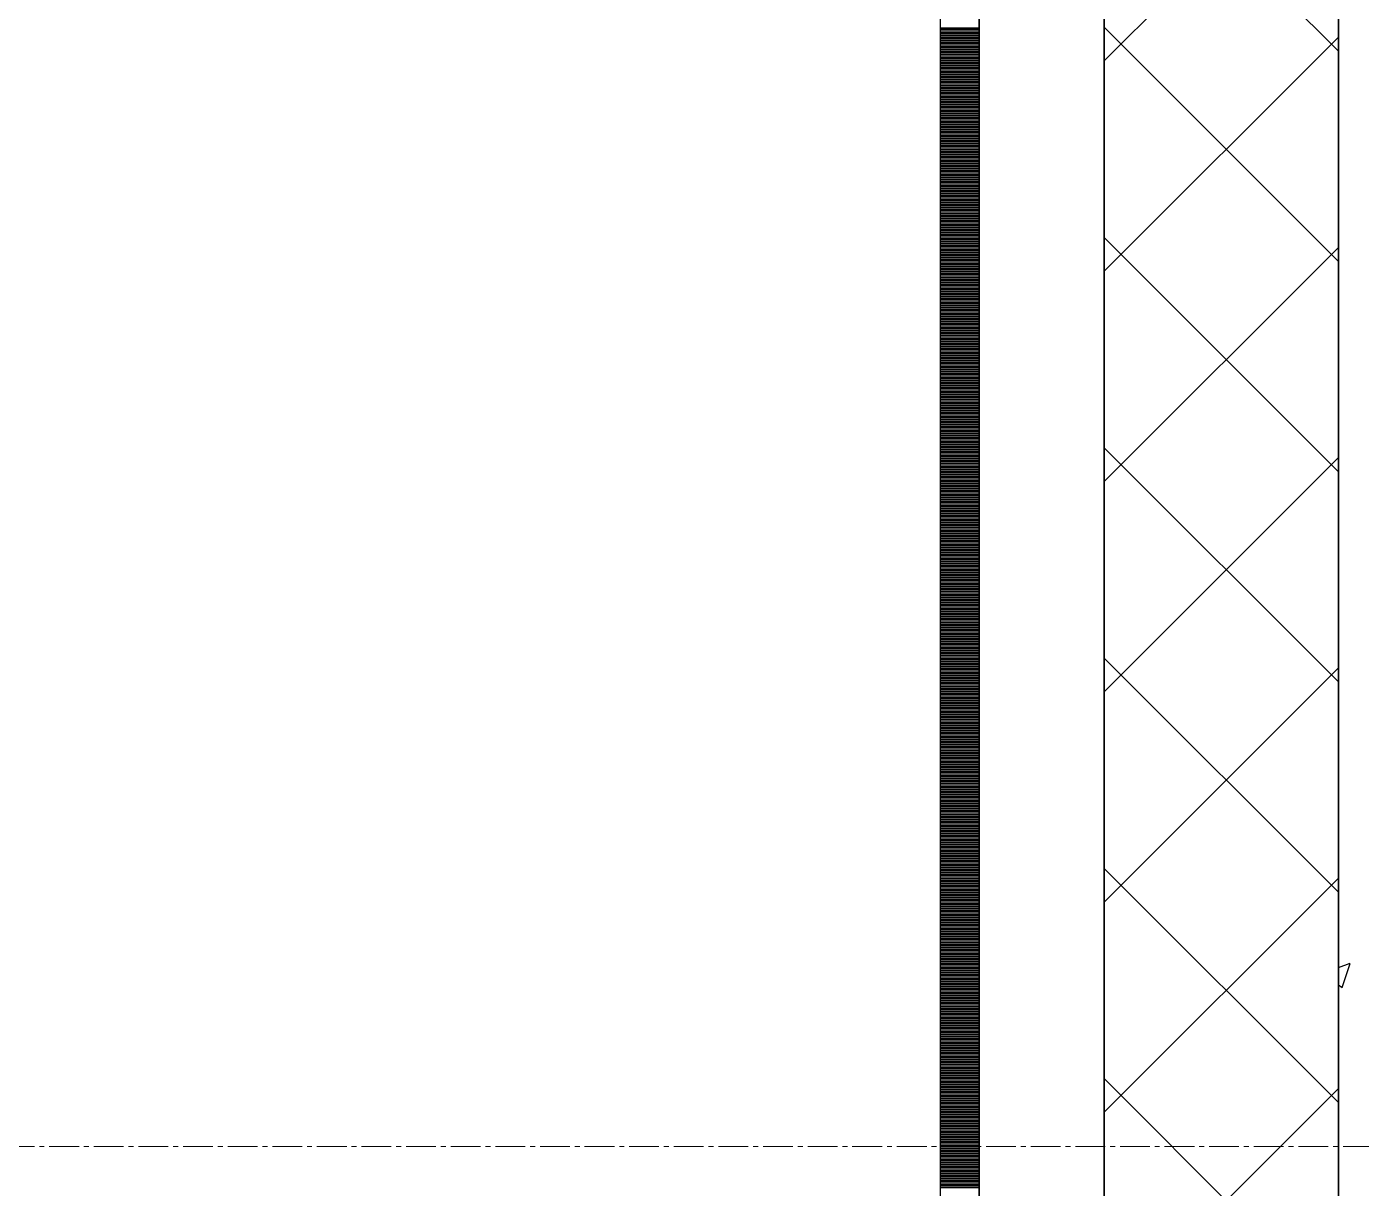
# Model space of a CAD drawing. Header units: millimetres. Extents: x -231292 to 573618, y -153144 to 564035.
# Drawn here: x 7963 to 8818, y 257940 to 258684 of the extents above; entities that cross this region are included whole.
import ezdxf

# ---------------------------------------------------------------- set-up
doc = ezdxf.new("R2010")
doc.units = ezdxf.units.MM
doc.linetypes.add('CENTER2', pattern=[28.575, 19.05, -3.175, 3.175, -3.175])
doc.layers.get('0').update_dxf_attribs({"color": 250})
for name, color, linetype, lineweight in [('АР_Стены ПЕНОблок', 250, 'Continuous', 20), ('АР_Тонкая', 250, 'Continuous', 5), ('АР_Утеплитель', 250, 'Continuous', 0), ('АР_Штриховка', 250, 'Continuous', 0), ('РД_Оси_100', 250, 'Continuous', 0)]:
    doc.layers.add(name, color=color, linetype=linetype, lineweight=lineweight)
doc.layers.add('КР_Балки-0.5', color=60, linetype='Continuous', lineweight=50, plot=False)

# ---------------------------------------------------------------- blocks, each defined once
blk = doc.blocks.new('оси_рен')
at = {"layer": 'РД_Оси_100', "color": 251, "linetype": 'CENTER2', "true_color": 0x636466}
blk.add_line((1189697.958, 207313.25), (1241712.916, 207313.25), dxfattribs=at)

msp = doc.modelspace()

# ---------------------------------------------------------------- linework, layer by layer
at = {"layer": 'АР_Стены ПЕНОблок', "color": 18, "linetype": 'Continuous', "lineweight": 25, "true_color": 0x000000}
msp.add_line((8803.243, 263866.253), (8803.243, 187666.253), dxfattribs=at)
at = {"layer": 'АР_Тонкая', "color": 18, "linetype": 'Continuous', "lineweight": 25, "true_color": 0x000000}
for p, q in [((8548.243, 263866.253), (8548.243, 187666.253)), ((8573.243, 263866.253), (8573.243, 187666.253)), ((8573.243, 187666.253), (8573.243, 263866.253)), ((8653.243, 187666.253), (8653.243, 263866.253))]:
    msp.add_line(p, q, dxfattribs=at)
at = {"layer": 'АР_Утеплитель', "color": 18, "linetype": 'Continuous', "lineweight": 25, "true_color": 0x000000}
for p, q in [((8653.243, 263866.253), (8653.243, 187666.253)), ((8803.243, 187666.253), (8803.243, 263866.253))]:
    msp.add_line(p, q, dxfattribs=at)
at = {"layer": 'АР_Штриховка', "color": 18, "linetype": 'Continuous', "lineweight": 25, "true_color": 0x000000}
for p, q in [((8803.243, 258667.989), (8653.243, 258817.989)), ((8653.243, 258661.702), (8803.243, 258811.702)), ((8548.243, 258683.002), (8573.243, 258683.002)), ((8803.243, 258533.285), (8653.243, 258683.285)), ((8548.243, 258682.002), (8573.243, 258682.002)), ((8548.243, 258681.002), (8573.243, 258681.002)), ((8548.243, 258680.002), (8573.243, 258680.002)), ((8548.243, 258679.002), (8573.243, 258679.002)), ((8548.243, 258678.002), (8573.243, 258678.002)), ((8548.243, 258677.002), (8573.243, 258677.002)), ((8548.243, 258676.002), (8573.243, 258676.002)), ((8548.243, 258675.002), (8573.243, 258675.002)), ((8548.243, 258674.002), (8573.243, 258674.002)), ((8653.243, 258526.998), (8803.243, 258676.998)), ((8548.243, 258673.002), (8573.243, 258673.002)), ((8548.243, 258672.002), (8573.243, 258672.002)), ((8548.243, 258671.002), (8573.243, 258671.002)), ((8548.243, 258670.002), (8573.243, 258670.002)), ((8548.243, 258669.002), (8573.243, 258669.002)), ((8548.243, 258668.002), (8573.243, 258668.002)), ((8548.243, 258667.002), (8573.243, 258667.002)), ((8548.243, 258666.002), (8573.243, 258666.002)), ((8548.243, 258665.002), (8573.243, 258665.002)), ((8548.243, 258664.002), (8573.243, 258664.002)), ((8548.243, 258663.002), (8573.243, 258663.002)), ((8548.243, 258662.002), (8573.243, 258662.002)), ((8548.243, 258661.002), (8573.243, 258661.002)), ((8548.243, 258660.002), (8573.243, 258660.002)), ((8548.243, 258659.002), (8573.243, 258659.002)), ((8548.243, 258658.002), (8573.243, 258658.002)), ((8548.243, 258657.002), (8573.243, 258657.002)), ((8548.243, 258656.002), (8573.243, 258656.002)), ((8548.243, 258655.002), (8573.243, 258655.002)), ((8548.243, 258654.002), (8573.243, 258654.002)), ((8548.243, 258653.002), (8573.243, 258653.002)), ((8548.243, 258652.002), (8573.243, 258652.002)), ((8548.243, 258651.002), (8573.243, 258651.002)), ((8548.243, 258650.002), (8573.243, 258650.002)), ((8548.243, 258649.002), (8573.243, 258649.002)), ((8548.243, 258648.002), (8573.243, 258648.002)), ((8548.243, 258647.002), (8573.243, 258647.002)), ((8548.243, 258646.002), (8573.243, 258646.002)), ((8548.243, 258645.002), (8573.243, 258645.002)), ((8548.243, 258644.002), (8573.243, 258644.002)), ((8548.243, 258643.002), (8573.243, 258643.002)), ((8548.243, 258642.002), (8573.243, 258642.002)), ((8548.243, 258641.002), (8573.243, 258641.002)), ((8548.243, 258640.002), (8573.243, 258640.002)), ((8548.243, 258639.002), (8573.243, 258639.002)), ((8548.243, 258638.002), (8573.243, 258638.002)), ((8548.243, 258637.002), (8573.243, 258637.002)), ((8548.243, 258636.002), (8573.243, 258636.002)), ((8548.243, 258635.002), (8573.243, 258635.002)), ((8548.243, 258634.002), (8573.243, 258634.002)), ((8548.243, 258633.002), (8573.243, 258633.002)), ((8548.243, 258632.002), (8573.243, 258632.002)), ((8548.243, 258631.002), (8573.243, 258631.002)), ((8548.243, 258630.002), (8573.243, 258630.002)), ((8548.243, 258629.002), (8573.243, 258629.002)), ((8548.243, 258628.002), (8573.243, 258628.002)), ((8548.243, 258627.002), (8573.243, 258627.002)), ((8548.243, 258626.002), (8573.243, 258626.002)), ((8548.243, 258625.002), (8573.243, 258625.002)), ((8548.243, 258624.002), (8573.243, 258624.002)), ((8548.243, 258623.002), (8573.243, 258623.002)), ((8548.243, 258622.002), (8573.243, 258622.002)), ((8548.243, 258621.002), (8573.243, 258621.002)), ((8548.243, 258620.002), (8573.243, 258620.002)), ((8548.243, 258619.002), (8573.243, 258619.002)), ((8548.243, 258618.002), (8573.243, 258618.002)), ((8548.243, 258617.002), (8573.243, 258617.002)), ((8548.243, 258616.002), (8573.243, 258616.002)), ((8548.243, 258615.002), (8573.243, 258615.002)), ((8548.243, 258614.002), (8573.243, 258614.002)), ((8548.243, 258613.002), (8573.243, 258613.002)), ((8548.243, 258612.002), (8573.243, 258612.002)), ((8548.243, 258611.002), (8573.243, 258611.002)), ((8548.243, 258610.002), (8573.243, 258610.002)), ((8548.243, 258609.002), (8573.243, 258609.002)), ((8548.243, 258608.002), (8573.243, 258608.002)), ((8548.243, 258607.002), (8573.243, 258607.002)), ((8548.243, 258606.002), (8573.243, 258606.002)), ((8548.243, 258605.002), (8573.243, 258605.002)), ((8548.243, 258604.002), (8573.243, 258604.002)), ((8548.243, 258603.002), (8573.243, 258603.002)), ((8548.243, 258602.002), (8573.243, 258602.002)), ((8548.243, 258601.002), (8573.243, 258601.002)), ((8548.243, 258600.002), (8573.243, 258600.002)), ((8548.243, 258599.002), (8573.243, 258599.002)), ((8548.243, 258598.002), (8573.243, 258598.002)), ((8548.243, 258597.002), (8573.243, 258597.002)), ((8548.243, 258596.002), (8573.243, 258596.002)), ((8548.243, 258595.002), (8573.243, 258595.002)), ((8548.243, 258594.002), (8573.243, 258594.002)), ((8548.243, 258593.002), (8573.243, 258593.002)), ((8548.243, 258592.002), (8573.243, 258592.002)), ((8548.243, 258591.002), (8573.243, 258591.002)), ((8548.243, 258590.002), (8573.243, 258590.002)), ((8548.243, 258589.002), (8573.243, 258589.002)), ((8548.243, 258588.002), (8573.243, 258588.002)), ((8548.243, 258587.002), (8573.243, 258587.002)), ((8548.243, 258586.002), (8573.243, 258586.002)), ((8548.243, 258585.002), (8573.243, 258585.002)), ((8548.243, 258584.002), (8573.243, 258584.002)), ((8548.243, 258583.002), (8573.243, 258583.002)), ((8548.243, 258582.002), (8573.243, 258582.002)), ((8548.243, 258581.002), (8573.243, 258581.002)), ((8548.243, 258580.002), (8573.243, 258580.002)), ((8548.243, 258579.002), (8573.243, 258579.002)), ((8548.243, 258578.002), (8573.243, 258578.002)), ((8548.243, 258577.002), (8573.243, 258577.002)), ((8548.243, 258576.002), (8573.243, 258576.002)), ((8548.243, 258575.002), (8573.243, 258575.002)), ((8548.243, 258574.002), (8573.243, 258574.002)), ((8548.243, 258573.002), (8573.243, 258573.002)), ((8548.243, 258572.002), (8573.243, 258572.002)), ((8548.243, 258571.002), (8573.243, 258571.002)), ((8548.243, 258570.002), (8573.243, 258570.002)), ((8548.243, 258569.002), (8573.243, 258569.002)), ((8548.243, 258568.002), (8573.243, 258568.002)), ((8548.243, 258567.002), (8573.243, 258567.002)), ((8548.243, 258566.002), (8573.243, 258566.002)), ((8548.243, 258565.002), (8573.243, 258565.002)), ((8548.243, 258564.002), (8573.243, 258564.002)), ((8548.243, 258563.002), (8573.243, 258563.002)), ((8548.243, 258562.002), (8573.243, 258562.002)), ((8548.243, 258561.002), (8573.243, 258561.002)), ((8548.243, 258560.002), (8573.243, 258560.002)), ((8548.243, 258559.002), (8573.243, 258559.002)), ((8548.243, 258558.002), (8573.243, 258558.002)), ((8548.243, 258557.002), (8573.243, 258557.002)), ((8548.243, 258556.002), (8573.243, 258556.002)), ((8548.243, 258555.002), (8573.243, 258555.002)), ((8548.243, 258554.002), (8573.243, 258554.002)), ((8548.243, 258553.002), (8573.243, 258553.002)), ((8548.243, 258552.002), (8573.243, 258552.002)), ((8548.243, 258551.002), (8573.243, 258551.002)), ((8548.243, 258550.002), (8573.243, 258550.002)), ((8548.243, 258549.002), (8573.243, 258549.002)), ((8548.243, 258548.002), (8573.243, 258548.002)), ((8548.243, 258547.002), (8573.243, 258547.002)), ((8548.243, 258546.002), (8573.243, 258546.002)), ((8803.243, 258398.581), (8653.243, 258548.581)), ((8548.243, 258545.002), (8573.243, 258545.002)), ((8548.243, 258544.002), (8573.243, 258544.002)), ((8548.243, 258543.002), (8573.243, 258543.002)), ((8548.243, 258542.002), (8573.243, 258542.002)), ((8548.243, 258541.002), (8573.243, 258541.002)), ((8548.243, 258540.002), (8573.243, 258540.002)), ((8548.243, 258539.002), (8573.243, 258539.002)), ((8548.243, 258538.002), (8573.243, 258538.002)), ((8653.243, 258392.295), (8803.243, 258542.295)), ((8548.243, 258537.002), (8573.243, 258537.002)), ((8548.243, 258536.002), (8573.243, 258536.002)), ((8548.243, 258535.002), (8573.243, 258535.002)), ((8548.243, 258534.002), (8573.243, 258534.002)), ((8548.243, 258533.002), (8573.243, 258533.002)), ((8548.243, 258532.002), (8573.243, 258532.002)), ((8548.243, 258531.002), (8573.243, 258531.002)), ((8548.243, 258530.002), (8573.243, 258530.002)), ((8548.243, 258529.002), (8573.243, 258529.002)), ((8548.243, 258528.002), (8573.243, 258528.002)), ((8548.243, 258527.002), (8573.243, 258527.002)), ((8548.243, 258526.002), (8573.243, 258526.002)), ((8548.243, 258525.002), (8573.243, 258525.002)), ((8548.243, 258524.002), (8573.243, 258524.002)), ((8548.243, 258523.002), (8573.243, 258523.002)), ((8548.243, 258522.002), (8573.243, 258522.002)), ((8548.243, 258521.002), (8573.243, 258521.002)), ((8548.243, 258520.002), (8573.243, 258520.002)), ((8548.243, 258519.002), (8573.243, 258519.002)), ((8548.243, 258518.002), (8573.243, 258518.002)), ((8548.243, 258517.002), (8573.243, 258517.002)), ((8548.243, 258516.002), (8573.243, 258516.002)), ((8548.243, 258515.002), (8573.243, 258515.002)), ((8548.243, 258514.002), (8573.243, 258514.002)), ((8548.243, 258513.002), (8573.243, 258513.002)), ((8548.243, 258512.002), (8573.243, 258512.002)), ((8548.243, 258511.002), (8573.243, 258511.002)), ((8548.243, 258510.002), (8573.243, 258510.002)), ((8548.243, 258509.002), (8573.243, 258509.002)), ((8548.243, 258508.002), (8573.243, 258508.002)), ((8548.243, 258507.002), (8573.243, 258507.002)), ((8548.243, 258506.002), (8573.243, 258506.002)), ((8548.243, 258505.002), (8573.243, 258505.002)), ((8548.243, 258504.002), (8573.243, 258504.002)), ((8548.243, 258503.002), (8573.243, 258503.002)), ((8548.243, 258502.002), (8573.243, 258502.002)), ((8548.243, 258501.002), (8573.243, 258501.002)), ((8548.243, 258500.002), (8573.243, 258500.002)), ((8548.243, 258499.002), (8573.243, 258499.002)), ((8548.243, 258498.002), (8573.243, 258498.002)), ((8548.243, 258497.002), (8573.243, 258497.002)), ((8548.243, 258496.002), (8573.243, 258496.002)), ((8548.243, 258495.002), (8573.243, 258495.002)), ((8548.243, 258494.002), (8573.243, 258494.002)), ((8548.243, 258493.002), (8573.243, 258493.002)), ((8548.243, 258492.002), (8573.243, 258492.002)), ((8548.243, 258491.002), (8573.243, 258491.002)), ((8548.243, 258490.002), (8573.243, 258490.002)), ((8548.243, 258489.002), (8573.243, 258489.002)), ((8548.243, 258488.002), (8573.243, 258488.002)), ((8548.243, 258487.002), (8573.243, 258487.002)), ((8548.243, 258486.002), (8573.243, 258486.002)), ((8548.243, 258485.002), (8573.243, 258485.002)), ((8548.243, 258484.002), (8573.243, 258484.002)), ((8548.243, 258483.002), (8573.243, 258483.002)), ((8548.243, 258482.002), (8573.243, 258482.002)), ((8548.243, 258481.002), (8573.243, 258481.002)), ((8548.243, 258480.002), (8573.243, 258480.002)), ((8548.243, 258479.002), (8573.243, 258479.002)), ((8548.243, 258478.002), (8573.243, 258478.002)), ((8548.243, 258477.002), (8573.243, 258477.002)), ((8548.243, 258476.002), (8573.243, 258476.002)), ((8548.243, 258475.002), (8573.243, 258475.002)), ((8548.243, 258474.002), (8573.243, 258474.002)), ((8548.243, 258473.002), (8573.243, 258473.002)), ((8548.243, 258472.002), (8573.243, 258472.002)), ((8548.243, 258471.002), (8573.243, 258471.002)), ((8548.243, 258470.002), (8573.243, 258470.002)), ((8548.243, 258469.002), (8573.243, 258469.002)), ((8548.243, 258468.002), (8573.243, 258468.002)), ((8548.243, 258467.002), (8573.243, 258467.002)), ((8548.243, 258466.002), (8573.243, 258466.002)), ((8548.243, 258465.002), (8573.243, 258465.002)), ((8548.243, 258464.002), (8573.243, 258464.002)), ((8548.243, 258463.002), (8573.243, 258463.002)), ((8548.243, 258462.002), (8573.243, 258462.002)), ((8548.243, 258461.002), (8573.243, 258461.002)), ((8548.243, 258460.002), (8573.243, 258460.002)), ((8548.243, 258459.002), (8573.243, 258459.002)), ((8548.243, 258458.002), (8573.243, 258458.002)), ((8548.243, 258457.002), (8573.243, 258457.002)), ((8548.243, 258456.002), (8573.243, 258456.002)), ((8548.243, 258455.002), (8573.243, 258455.002)), ((8548.243, 258454.002), (8573.243, 258454.002)), ((8548.243, 258453.002), (8573.243, 258453.002)), ((8548.243, 258452.002), (8573.243, 258452.002)), ((8548.243, 258451.002), (8573.243, 258451.002)), ((8548.243, 258450.002), (8573.243, 258450.002)), ((8548.243, 258449.002), (8573.243, 258449.002)), ((8548.243, 258448.002), (8573.243, 258448.002)), ((8548.243, 258447.002), (8573.243, 258447.002)), ((8548.243, 258446.002), (8573.243, 258446.002)), ((8548.243, 258445.002), (8573.243, 258445.002)), ((8548.243, 258444.002), (8573.243, 258444.002)), ((8548.243, 258443.002), (8573.243, 258443.002)), ((8548.243, 258442.002), (8573.243, 258442.002)), ((8548.243, 258441.002), (8573.243, 258441.002)), ((8548.243, 258440.002), (8573.243, 258440.002)), ((8548.243, 258439.002), (8573.243, 258439.002)), ((8548.243, 258438.002), (8573.243, 258438.002)), ((8548.243, 258437.002), (8573.243, 258437.002)), ((8548.243, 258436.002), (8573.243, 258436.002)), ((8548.243, 258435.002), (8573.243, 258435.002)), ((8803.428, 258436.393), (8803.243, 258437.397)), ((8803.243, 258436.433), (8803.512, 258436.409)), ((8548.243, 258434.002), (8573.243, 258434.002)), ((8548.243, 258433.002), (8573.243, 258433.002)), ((8548.243, 258432.002), (8573.243, 258432.002)), ((8548.243, 258431.002), (8573.243, 258431.002)), ((8548.243, 258430.002), (8573.243, 258430.002)), ((8548.243, 258429.002), (8573.243, 258429.002)), ((8548.243, 258428.002), (8573.243, 258428.002)), ((8548.243, 258427.002), (8573.243, 258427.002)), ((8548.243, 258426.002), (8573.243, 258426.002)), ((8548.243, 258425.002), (8573.243, 258425.002)), ((8548.243, 258424.002), (8573.243, 258424.002)), ((8548.243, 258423.002), (8573.243, 258423.002)), ((8548.243, 258422.002), (8573.243, 258422.002)), ((8548.243, 258421.002), (8573.243, 258421.002)), ((8548.243, 258420.002), (8573.243, 258420.002)), ((8548.243, 258419.002), (8573.243, 258419.002)), ((8548.243, 258418.002), (8573.243, 258418.002)), ((8548.243, 258417.002), (8573.243, 258417.002)), ((8548.243, 258416.002), (8573.243, 258416.002)), ((8548.243, 258415.002), (8573.243, 258415.002)), ((8548.243, 258414.002), (8573.243, 258414.002)), ((8548.243, 258413.002), (8573.243, 258413.002)), ((8548.243, 258412.002), (8573.243, 258412.002)), ((8548.243, 258411.002), (8573.243, 258411.002)), ((8548.243, 258410.002), (8573.243, 258410.002)), ((8548.243, 258409.002), (8573.243, 258409.002)), ((8803.243, 258263.878), (8653.243, 258413.878)), ((8548.243, 258408.002), (8573.243, 258408.002)), ((8548.243, 258407.002), (8573.243, 258407.002)), ((8548.243, 258406.002), (8573.243, 258406.002)), ((8548.243, 258405.002), (8573.243, 258405.002)), ((8548.243, 258404.002), (8573.243, 258404.002)), ((8548.243, 258403.002), (8573.243, 258403.002)), ((8548.243, 258402.002), (8573.243, 258402.002)), ((8548.243, 258401.002), (8573.243, 258401.002)), ((8653.243, 258257.591), (8803.243, 258407.591)), ((8548.243, 258400.002), (8573.243, 258400.002)), ((8548.243, 258399.002), (8573.243, 258399.002)), ((8548.243, 258398.002), (8573.243, 258398.002)), ((8548.243, 258397.002), (8573.243, 258397.002)), ((8548.243, 258396.002), (8573.243, 258396.002)), ((8548.243, 258395.002), (8573.243, 258395.002)), ((8548.243, 258394.002), (8573.243, 258394.002)), ((8548.243, 258393.002), (8573.243, 258393.002)), ((8548.243, 258392.002), (8573.243, 258392.002)), ((8548.243, 258391.002), (8573.243, 258391.002)), ((8548.243, 258390.002), (8573.243, 258390.002)), ((8548.243, 258389.002), (8573.243, 258389.002)), ((8548.243, 258388.002), (8573.243, 258388.002)), ((8548.243, 258387.002), (8573.243, 258387.002)), ((8548.243, 258386.002), (8573.243, 258386.002)), ((8548.243, 258385.002), (8573.243, 258385.002)), ((8548.243, 258384.002), (8573.243, 258384.002)), ((8548.243, 258383.002), (8573.243, 258383.002)), ((8548.243, 258382.002), (8573.243, 258382.002)), ((8548.243, 258381.002), (8573.243, 258381.002)), ((8548.243, 258380.002), (8573.243, 258380.002)), ((8548.243, 258379.002), (8573.243, 258379.002)), ((8548.243, 258378.002), (8573.243, 258378.002)), ((8548.243, 258377.002), (8573.243, 258377.002)), ((8548.243, 258376.002), (8573.243, 258376.002)), ((8548.243, 258375.002), (8573.243, 258375.002)), ((8548.243, 258374.002), (8573.243, 258374.002)), ((8548.243, 258373.002), (8573.243, 258373.002)), ((8548.243, 258372.002), (8573.243, 258372.002)), ((8548.243, 258371.002), (8573.243, 258371.002)), ((8548.243, 258370.002), (8573.243, 258370.002)), ((8548.243, 258369.002), (8573.243, 258369.002)), ((8548.243, 258368.002), (8573.243, 258368.002)), ((8548.243, 258367.002), (8573.243, 258367.002)), ((8548.243, 258366.002), (8573.243, 258366.002)), ((8548.243, 258365.002), (8573.243, 258365.002)), ((8548.243, 258364.002), (8573.243, 258364.002)), ((8548.243, 258363.002), (8573.243, 258363.002)), ((8548.243, 258362.002), (8573.243, 258362.002)), ((8548.243, 258361.002), (8573.243, 258361.002)), ((8548.243, 258360.002), (8573.243, 258360.002)), ((8548.243, 258359.002), (8573.243, 258359.002)), ((8548.243, 258358.002), (8573.243, 258358.002)), ((8548.243, 258357.002), (8573.243, 258357.002)), ((8548.243, 258356.002), (8573.243, 258356.002)), ((8548.243, 258355.002), (8573.243, 258355.002)), ((8548.243, 258354.002), (8573.243, 258354.002)), ((8548.243, 258353.002), (8573.243, 258353.002)), ((8548.243, 258352.002), (8573.243, 258352.002)), ((8548.243, 258351.002), (8573.243, 258351.002)), ((8548.243, 258350.002), (8573.243, 258350.002)), ((8548.243, 258349.002), (8573.243, 258349.002)), ((8548.243, 258348.002), (8573.243, 258348.002)), ((8548.243, 258347.002), (8573.243, 258347.002)), ((8548.243, 258346.002), (8573.243, 258346.002)), ((8548.243, 258345.002), (8573.243, 258345.002)), ((8548.243, 258344.002), (8573.243, 258344.002)), ((8548.243, 258343.002), (8573.243, 258343.002)), ((8548.243, 258342.002), (8573.243, 258342.002)), ((8548.243, 258341.002), (8573.243, 258341.002)), ((8548.243, 258340.002), (8573.243, 258340.002)), ((8548.243, 258339.002), (8573.243, 258339.002)), ((8548.243, 258338.002), (8573.243, 258338.002)), ((8548.243, 258337.002), (8573.243, 258337.002)), ((8548.243, 258336.002), (8573.243, 258336.002)), ((8548.243, 258335.002), (8573.243, 258335.002)), ((8548.243, 258334.002), (8573.243, 258334.002)), ((8548.243, 258333.002), (8573.243, 258333.002)), ((8548.243, 258332.002), (8573.243, 258332.002)), ((8548.243, 258331.002), (8573.243, 258331.002)), ((8548.243, 258330.002), (8573.243, 258330.002)), ((8548.243, 258329.002), (8573.243, 258329.002)), ((8548.243, 258328.002), (8573.243, 258328.002)), ((8548.243, 258327.002), (8573.243, 258327.002)), ((8548.243, 258326.002), (8573.243, 258326.002)), ((8548.243, 258325.002), (8573.243, 258325.002)), ((8548.243, 258324.002), (8573.243, 258324.002)), ((8548.243, 258323.002), (8573.243, 258323.002)), ((8548.243, 258322.002), (8573.243, 258322.002)), ((8548.243, 258321.002), (8573.243, 258321.002)), ((8548.243, 258320.002), (8573.243, 258320.002)), ((8548.243, 258319.002), (8573.243, 258319.002)), ((8548.243, 258318.002), (8573.243, 258318.002)), ((8548.243, 258317.002), (8573.243, 258317.002)), ((8548.243, 258316.002), (8573.243, 258316.002)), ((8548.243, 258315.002), (8573.243, 258315.002)), ((8548.243, 258314.002), (8573.243, 258314.002)), ((8548.243, 258313.002), (8573.243, 258313.002)), ((8548.243, 258312.002), (8573.243, 258312.002)), ((8548.243, 258311.002), (8573.243, 258311.002)), ((8548.243, 258310.002), (8573.243, 258310.002)), ((8548.243, 258309.002), (8573.243, 258309.002)), ((8548.243, 258308.002), (8573.243, 258308.002)), ((8548.243, 258307.002), (8573.243, 258307.002)), ((8548.243, 258306.002), (8573.243, 258306.002)), ((8548.243, 258305.002), (8573.243, 258305.002)), ((8548.243, 258304.002), (8573.243, 258304.002)), ((8548.243, 258303.002), (8573.243, 258303.002)), ((8548.243, 258302.002), (8573.243, 258302.002)), ((8548.243, 258301.002), (8573.243, 258301.002)), ((8548.243, 258300.002), (8573.243, 258300.002)), ((8548.243, 258299.002), (8573.243, 258299.002)), ((8548.243, 258298.002), (8573.243, 258298.002)), ((8548.243, 258297.002), (8573.243, 258297.002)), ((8548.243, 258296.002), (8573.243, 258296.002)), ((8548.243, 258295.002), (8573.243, 258295.002)), ((8548.243, 258294.002), (8573.243, 258294.002)), ((8548.243, 258293.002), (8573.243, 258293.002)), ((8548.243, 258292.002), (8573.243, 258292.002)), ((8548.243, 258291.002), (8573.243, 258291.002)), ((8548.243, 258290.002), (8573.243, 258290.002)), ((8548.243, 258289.002), (8573.243, 258289.002)), ((8548.243, 258288.002), (8573.243, 258288.002)), ((8548.243, 258287.002), (8573.243, 258287.002)), ((8548.243, 258286.002), (8573.243, 258286.002)), ((8548.243, 258285.002), (8573.243, 258285.002)), ((8548.243, 258284.002), (8573.243, 258284.002)), ((8548.243, 258283.002), (8573.243, 258283.002)), ((8548.243, 258282.002), (8573.243, 258282.002)), ((8548.243, 258281.002), (8573.243, 258281.002)), ((8548.243, 258280.002), (8573.243, 258280.002)), ((8548.243, 258279.002), (8573.243, 258279.002)), ((8548.243, 258278.002), (8573.243, 258278.002)), ((8548.243, 258277.002), (8573.243, 258277.002)), ((8548.243, 258276.002), (8573.243, 258276.002)), ((8548.243, 258275.002), (8573.243, 258275.002)), ((8548.243, 258274.002), (8573.243, 258274.002)), ((8548.243, 258273.002), (8573.243, 258273.002)), ((8803.243, 258129.174), (8653.243, 258279.174)), ((8653.243, 258122.887), (8803.243, 258272.887)), ((8548.243, 258272.002), (8573.243, 258272.002)), ((8548.243, 258271.002), (8573.243, 258271.002)), ((8548.243, 258270.002), (8573.243, 258270.002)), ((8548.243, 258269.002), (8573.243, 258269.002)), ((8548.243, 258268.002), (8573.243, 258268.002)), ((8548.243, 258267.002), (8573.243, 258267.002)), ((8548.243, 258266.002), (8573.243, 258266.002)), ((8548.243, 258265.002), (8573.243, 258265.002)), ((8548.243, 258264.002), (8573.243, 258264.002)), ((8548.243, 258263.002), (8573.243, 258263.002)), ((8548.243, 258262.002), (8573.243, 258262.002)), ((8548.243, 258261.002), (8573.243, 258261.002)), ((8548.243, 258260.002), (8573.243, 258260.002)), ((8548.243, 258259.002), (8573.243, 258259.002)), ((8548.243, 258258.002), (8573.243, 258258.002)), ((8548.243, 258257.002), (8573.243, 258257.002)), ((8548.243, 258256.002), (8573.243, 258256.002)), ((8548.243, 258255.002), (8573.243, 258255.002)), ((8548.243, 258254.002), (8573.243, 258254.002)), ((8548.243, 258253.002), (8573.243, 258253.002)), ((8548.243, 258252.002), (8573.243, 258252.002)), ((8548.243, 258251.002), (8573.243, 258251.002)), ((8548.243, 258250.002), (8573.243, 258250.002)), ((8548.243, 258249.002), (8573.243, 258249.002)), ((8548.243, 258248.002), (8573.243, 258248.002)), ((8548.243, 258247.002), (8573.243, 258247.002)), ((8548.243, 258246.002), (8573.243, 258246.002)), ((8548.243, 258245.002), (8573.243, 258245.002)), ((8548.243, 258244.002), (8573.243, 258244.002)), ((8548.243, 258243.002), (8573.243, 258243.002)), ((8548.243, 258242.002), (8573.243, 258242.002)), ((8548.243, 258241.002), (8573.243, 258241.002)), ((8548.243, 258240.002), (8573.243, 258240.002)), ((8548.243, 258239.002), (8573.243, 258239.002)), ((8548.243, 258238.002), (8573.243, 258238.002)), ((8548.243, 258237.002), (8573.243, 258237.002)), ((8548.243, 258236.002), (8573.243, 258236.002)), ((8548.243, 258235.002), (8573.243, 258235.002)), ((8548.243, 258234.002), (8573.243, 258234.002)), ((8548.243, 258233.002), (8573.243, 258233.002)), ((8548.243, 258232.002), (8573.243, 258232.002)), ((8548.243, 258231.002), (8573.243, 258231.002)), ((8548.243, 258230.002), (8573.243, 258230.002)), ((8548.243, 258229.002), (8573.243, 258229.002)), ((8548.243, 258228.002), (8573.243, 258228.002)), ((8548.243, 258227.002), (8573.243, 258227.002)), ((8548.243, 258226.002), (8573.243, 258226.002)), ((8548.243, 258225.002), (8573.243, 258225.002)), ((8548.243, 258224.002), (8573.243, 258224.002)), ((8548.243, 258223.002), (8573.243, 258223.002)), ((8548.243, 258222.002), (8573.243, 258222.002)), ((8548.243, 258221.002), (8573.243, 258221.002)), ((8548.243, 258220.002), (8573.243, 258220.002)), ((8548.243, 258219.002), (8573.243, 258219.002)), ((8548.243, 258218.002), (8573.243, 258218.002)), ((8548.243, 258217.002), (8573.243, 258217.002)), ((8548.243, 258216.002), (8573.243, 258216.002)), ((8548.243, 258215.002), (8573.243, 258215.002)), ((8548.243, 258214.002), (8573.243, 258214.002)), ((8548.243, 258213.002), (8573.243, 258213.002)), ((8548.243, 258212.002), (8573.243, 258212.002)), ((8548.243, 258211.002), (8573.243, 258211.002)), ((8548.243, 258210.002), (8573.243, 258210.002)), ((8548.243, 258209.002), (8573.243, 258209.002)), ((8548.243, 258208.002), (8573.243, 258208.002)), ((8548.243, 258207.002), (8573.243, 258207.002)), ((8548.243, 258206.002), (8573.243, 258206.002)), ((8548.243, 258205.002), (8573.243, 258205.002)), ((8548.243, 258204.002), (8573.243, 258204.002)), ((8548.243, 258203.002), (8573.243, 258203.002)), ((8548.243, 258202.002), (8573.243, 258202.002)), ((8548.243, 258201.002), (8573.243, 258201.002)), ((8548.243, 258200.002), (8573.243, 258200.002)), ((8548.243, 258199.002), (8573.243, 258199.002)), ((8548.243, 258198.002), (8573.243, 258198.002)), ((8548.243, 258197.002), (8573.243, 258197.002)), ((8548.243, 258196.002), (8573.243, 258196.002)), ((8548.243, 258195.002), (8573.243, 258195.002)), ((8548.243, 258194.002), (8573.243, 258194.002)), ((8548.243, 258193.002), (8573.243, 258193.002)), ((8548.243, 258192.002), (8573.243, 258192.002)), ((8548.243, 258191.002), (8573.243, 258191.002)), ((8548.243, 258190.002), (8573.243, 258190.002)), ((8548.243, 258189.002), (8573.243, 258189.002)), ((8548.243, 258188.002), (8573.243, 258188.002)), ((8548.243, 258187.002), (8573.243, 258187.002)), ((8548.243, 258186.002), (8573.243, 258186.002)), ((8548.243, 258185.002), (8573.243, 258185.002)), ((8548.243, 258184.002), (8573.243, 258184.002)), ((8548.243, 258183.002), (8573.243, 258183.002)), ((8548.243, 258182.002), (8573.243, 258182.002)), ((8548.243, 258181.002), (8573.243, 258181.002)), ((8548.243, 258180.002), (8573.243, 258180.002)), ((8548.243, 258179.002), (8573.243, 258179.002)), ((8548.243, 258178.002), (8573.243, 258178.002)), ((8548.243, 258177.002), (8573.243, 258177.002)), ((8548.243, 258176.002), (8573.243, 258176.002)), ((8548.243, 258175.002), (8573.243, 258175.002)), ((8548.243, 258174.002), (8573.243, 258174.002)), ((8548.243, 258173.002), (8573.243, 258173.002)), ((8548.243, 258172.002), (8573.243, 258172.002)), ((8548.243, 258171.002), (8573.243, 258171.002)), ((8548.243, 258170.002), (8573.243, 258170.002)), ((8548.243, 258169.002), (8573.243, 258169.002)), ((8548.243, 258168.002), (8573.243, 258168.002)), ((8548.243, 258167.002), (8573.243, 258167.002)), ((8548.243, 258166.002), (8573.243, 258166.002)), ((8548.243, 258165.002), (8573.243, 258165.002)), ((8548.243, 258164.002), (8573.243, 258164.002)), ((8548.243, 258163.002), (8573.243, 258163.002)), ((8548.243, 258162.002), (8573.243, 258162.002)), ((8548.243, 258161.002), (8573.243, 258161.002)), ((8548.243, 258160.002), (8573.243, 258160.002)), ((8548.243, 258159.002), (8573.243, 258159.002)), ((8548.243, 258158.002), (8573.243, 258158.002)), ((8548.243, 258157.002), (8573.243, 258157.002)), ((8548.243, 258156.002), (8573.243, 258156.002)), ((8548.243, 258155.002), (8573.243, 258155.002)), ((8548.243, 258154.002), (8573.243, 258154.002)), ((8548.243, 258153.002), (8573.243, 258153.002)), ((8548.243, 258152.002), (8573.243, 258152.002)), ((8548.243, 258151.002), (8573.243, 258151.002)), ((8548.243, 258150.002), (8573.243, 258150.002)), ((8548.243, 258149.002), (8573.243, 258149.002)), ((8548.243, 258148.002), (8573.243, 258148.002)), ((8548.243, 258147.002), (8573.243, 258147.002)), ((8548.243, 258146.002), (8573.243, 258146.002)), ((8548.243, 258145.002), (8573.243, 258145.002)), ((8548.243, 258144.002), (8573.243, 258144.002)), ((8803.243, 257994.47), (8653.243, 258144.47)), ((8548.243, 258143.002), (8573.243, 258143.002)), ((8548.243, 258142.002), (8573.243, 258142.002)), ((8548.243, 258141.002), (8573.243, 258141.002)), ((8548.243, 258140.002), (8573.243, 258140.002)), ((8548.243, 258139.002), (8573.243, 258139.002)), ((8548.243, 258138.002), (8573.243, 258138.002)), ((8548.243, 258137.002), (8573.243, 258137.002)), ((8548.243, 258136.002), (8573.243, 258136.002)), ((8653.243, 257988.183), (8803.243, 258138.183)), ((8548.243, 258135.002), (8573.243, 258135.002)), ((8548.243, 258134.002), (8573.243, 258134.002)), ((8548.243, 258133.002), (8573.243, 258133.002)), ((8548.243, 258132.002), (8573.243, 258132.002)), ((8548.243, 258131.002), (8573.243, 258131.002)), ((8548.243, 258130.002), (8573.243, 258130.002)), ((8548.243, 258129.002), (8573.243, 258129.002)), ((8548.243, 258128.002), (8573.243, 258128.002)), ((8548.243, 258127.002), (8573.243, 258127.002)), ((8548.243, 258126.002), (8573.243, 258126.002)), ((8548.243, 258125.002), (8573.243, 258125.002)), ((8548.243, 258124.002), (8573.243, 258124.002)), ((8548.243, 258123.002), (8573.243, 258123.002)), ((8548.243, 258122.002), (8573.243, 258122.002)), ((8548.243, 258121.002), (8573.243, 258121.002)), ((8548.243, 258120.002), (8573.243, 258120.002)), ((8548.243, 258119.002), (8573.243, 258119.002)), ((8548.243, 258118.002), (8573.243, 258118.002)), ((8548.243, 258117.002), (8573.243, 258117.002)), ((8548.243, 258116.002), (8573.243, 258116.002)), ((8548.243, 258115.002), (8573.243, 258115.002)), ((8548.243, 258114.002), (8573.243, 258114.002)), ((8548.243, 258113.002), (8573.243, 258113.002)), ((8548.243, 258112.002), (8573.243, 258112.002)), ((8548.243, 258111.002), (8573.243, 258111.002)), ((8548.243, 258110.002), (8573.243, 258110.002)), ((8548.243, 258109.002), (8573.243, 258109.002)), ((8548.243, 258108.002), (8573.243, 258108.002)), ((8548.243, 258107.002), (8573.243, 258107.002)), ((8548.243, 258106.002), (8573.243, 258106.002)), ((8548.243, 258105.002), (8573.243, 258105.002)), ((8548.243, 258104.002), (8573.243, 258104.002)), ((8548.243, 258103.002), (8573.243, 258103.002)), ((8548.243, 258102.002), (8573.243, 258102.002)), ((8548.243, 258101.002), (8573.243, 258101.002)), ((8548.243, 258100.002), (8573.243, 258100.002)), ((8548.243, 258099.002), (8573.243, 258099.002)), ((8548.243, 258098.002), (8573.243, 258098.002)), ((8548.243, 258097.002), (8573.243, 258097.002)), ((8548.243, 258096.002), (8573.243, 258096.002)), ((8548.243, 258095.002), (8573.243, 258095.002)), ((8548.243, 258094.002), (8573.243, 258094.002)), ((8548.243, 258093.002), (8573.243, 258093.002)), ((8548.243, 258092.002), (8573.243, 258092.002)), ((8548.243, 258091.002), (8573.243, 258091.002)), ((8548.243, 258090.002), (8573.243, 258090.002)), ((8548.243, 258089.002), (8573.243, 258089.002)), ((8548.243, 258088.002), (8573.243, 258088.002)), ((8548.243, 258087.002), (8573.243, 258087.002)), ((8548.243, 258086.002), (8573.243, 258086.002)), ((8548.243, 258085.002), (8573.243, 258085.002)), ((8548.243, 258084.002), (8573.243, 258084.002)), ((8548.243, 258083.002), (8573.243, 258083.002)), ((8548.243, 258082.002), (8573.243, 258082.002)), ((8548.243, 258081.002), (8573.243, 258081.002)), ((8548.243, 258080.002), (8573.243, 258080.002)), ((8548.243, 258079.002), (8573.243, 258079.002)), ((8548.243, 258078.002), (8573.243, 258078.002)), ((8548.243, 258077.002), (8573.243, 258077.002)), ((8548.243, 258076.002), (8573.243, 258076.002)), ((8803.243, 258080.89), (8810.858, 258083.813)), ((8805.618, 258068.239), (8810.769, 258083.588)), ((8548.243, 258075.002), (8573.243, 258075.002)), ((8548.243, 258074.002), (8573.243, 258074.002)), ((8548.243, 258073.002), (8573.243, 258073.002)), ((8548.243, 258072.002), (8573.243, 258072.002)), ((8548.243, 258071.002), (8573.243, 258071.002)), ((8548.243, 258070.002), (8573.243, 258070.002)), ((8548.243, 258069.002), (8573.243, 258069.002)), ((8548.243, 258068.002), (8573.243, 258068.002)), ((8548.243, 258067.002), (8573.243, 258067.002)), ((8803.243, 258069.837), (8805.607, 258068.242)), ((8548.243, 258066.002), (8573.243, 258066.002)), ((8548.243, 258065.002), (8573.243, 258065.002)), ((8548.243, 258064.002), (8573.243, 258064.002)), ((8548.243, 258063.002), (8573.243, 258063.002)), ((8548.243, 258062.002), (8573.243, 258062.002)), ((8548.243, 258061.002), (8573.243, 258061.002)), ((8548.243, 258060.002), (8573.243, 258060.002)), ((8548.243, 258059.002), (8573.243, 258059.002)), ((8548.243, 258058.002), (8573.243, 258058.002)), ((8548.243, 258057.002), (8573.243, 258057.002)), ((8548.243, 258056.002), (8573.243, 258056.002)), ((8548.243, 258055.002), (8573.243, 258055.002)), ((8548.243, 258054.002), (8573.243, 258054.002)), ((8548.243, 258053.002), (8573.243, 258053.002)), ((8548.243, 258052.002), (8573.243, 258052.002)), ((8548.243, 258051.002), (8573.243, 258051.002)), ((8548.243, 258050.002), (8573.243, 258050.002)), ((8548.243, 258049.002), (8573.243, 258049.002)), ((8548.243, 258048.002), (8573.243, 258048.002)), ((8548.243, 258047.002), (8573.243, 258047.002)), ((8548.243, 258046.002), (8573.243, 258046.002)), ((8548.243, 258045.002), (8573.243, 258045.002)), ((8548.243, 258044.002), (8573.243, 258044.002)), ((8548.243, 258043.002), (8573.243, 258043.002)), ((8548.243, 258042.002), (8573.243, 258042.002)), ((8548.243, 258041.002), (8573.243, 258041.002)), ((8548.243, 258040.002), (8573.243, 258040.002)), ((8548.243, 258039.002), (8573.243, 258039.002)), ((8548.243, 258038.002), (8573.243, 258038.002)), ((8548.243, 258037.002), (8573.243, 258037.002)), ((8548.243, 258036.002), (8573.243, 258036.002)), ((8548.243, 258035.002), (8573.243, 258035.002)), ((8548.243, 258034.002), (8573.243, 258034.002)), ((8548.243, 258033.002), (8573.243, 258033.002)), ((8548.243, 258032.002), (8573.243, 258032.002)), ((8548.243, 258031.002), (8573.243, 258031.002)), ((8548.243, 258030.002), (8573.243, 258030.002)), ((8548.243, 258029.002), (8573.243, 258029.002)), ((8548.243, 258028.002), (8573.243, 258028.002)), ((8548.243, 258027.002), (8573.243, 258027.002)), ((8548.243, 258026.002), (8573.243, 258026.002)), ((8548.243, 258025.002), (8573.243, 258025.002)), ((8548.243, 258024.002), (8573.243, 258024.002)), ((8548.243, 258023.002), (8573.243, 258023.002)), ((8548.243, 258022.002), (8573.243, 258022.002)), ((8548.243, 258021.002), (8573.243, 258021.002)), ((8548.243, 258020.002), (8573.243, 258020.002)), ((8548.243, 258019.002), (8573.243, 258019.002)), ((8548.243, 258018.002), (8573.243, 258018.002)), ((8548.243, 258017.002), (8573.243, 258017.002)), ((8548.243, 258016.002), (8573.243, 258016.002)), ((8548.243, 258015.002), (8573.243, 258015.002)), ((8548.243, 258014.002), (8573.243, 258014.002)), ((8548.243, 258013.002), (8573.243, 258013.002)), ((8548.243, 258012.002), (8573.243, 258012.002)), ((8548.243, 258011.002), (8573.243, 258011.002)), ((8548.243, 258010.002), (8573.243, 258010.002)), ((8548.243, 258009.002), (8573.243, 258009.002)), ((8548.243, 258008.002), (8573.243, 258008.002)), ((8803.243, 257859.766), (8653.243, 258009.766)), ((8548.243, 258007.002), (8573.243, 258007.002)), ((8548.243, 258006.002), (8573.243, 258006.002)), ((8548.243, 258005.002), (8573.243, 258005.002)), ((8548.243, 258004.002), (8573.243, 258004.002)), ((8548.243, 258003.002), (8573.243, 258003.002)), ((8548.243, 258002.002), (8573.243, 258002.002)), ((8548.243, 258001.002), (8573.243, 258001.002)), ((8548.243, 258000.002), (8573.243, 258000.002)), ((8548.243, 257999.002), (8573.243, 257999.002)), ((8653.243, 257853.479), (8803.243, 258003.479)), ((8548.243, 257998.002), (8573.243, 257998.002)), ((8548.243, 257997.002), (8573.243, 257997.002)), ((8548.243, 257996.002), (8573.243, 257996.002)), ((8548.243, 257995.002), (8573.243, 257995.002)), ((8548.243, 257994.002), (8573.243, 257994.002)), ((8548.243, 257993.002), (8573.243, 257993.002)), ((8548.243, 257992.002), (8573.243, 257992.002)), ((8548.243, 257991.002), (8573.243, 257991.002)), ((8548.243, 257990.002), (8573.243, 257990.002)), ((8548.243, 257989.002), (8573.243, 257989.002)), ((8548.243, 257988.002), (8573.243, 257988.002)), ((8548.243, 257987.002), (8573.243, 257987.002)), ((8548.243, 257986.002), (8573.243, 257986.002)), ((8548.243, 257985.002), (8573.243, 257985.002)), ((8548.243, 257984.002), (8573.243, 257984.002)), ((8548.243, 257983.002), (8573.243, 257983.002)), ((8548.243, 257982.002), (8573.243, 257982.002)), ((8548.243, 257981.002), (8573.243, 257981.002)), ((8548.243, 257980.002), (8573.243, 257980.002)), ((8548.243, 257979.002), (8573.243, 257979.002)), ((8548.243, 257978.002), (8573.243, 257978.002)), ((8548.243, 257977.002), (8573.243, 257977.002)), ((8548.243, 257976.002), (8573.243, 257976.002)), ((8548.243, 257975.002), (8573.243, 257975.002)), ((8548.243, 257974.002), (8573.243, 257974.002)), ((8548.243, 257973.002), (8573.243, 257973.002)), ((8548.243, 257972.002), (8573.243, 257972.002)), ((8548.243, 257971.002), (8573.243, 257971.002)), ((8548.243, 257970.002), (8573.243, 257970.002)), ((8548.243, 257969.002), (8573.243, 257969.002)), ((8548.243, 257968.002), (8573.243, 257968.002)), ((8548.243, 257967.002), (8573.243, 257967.002)), ((8548.243, 257966.002), (8573.243, 257966.002)), ((8548.243, 257965.002), (8573.243, 257965.002)), ((8548.243, 257964.002), (8573.243, 257964.002)), ((8548.243, 257963.002), (8573.243, 257963.002)), ((8548.243, 257962.002), (8573.243, 257962.002)), ((8548.243, 257961.002), (8573.243, 257961.002)), ((8548.243, 257960.002), (8573.243, 257960.002)), ((8548.243, 257959.002), (8573.243, 257959.002)), ((8548.243, 257958.002), (8573.243, 257958.002)), ((8548.243, 257957.002), (8573.243, 257957.002)), ((8548.243, 257956.002), (8573.243, 257956.002)), ((8548.243, 257955.002), (8573.243, 257955.002)), ((8548.243, 257954.002), (8573.243, 257954.002)), ((8548.243, 257953.002), (8573.243, 257953.002)), ((8548.243, 257952.002), (8573.243, 257952.002)), ((8548.243, 257951.002), (8573.243, 257951.002)), ((8548.243, 257950.002), (8573.243, 257950.002)), ((8548.243, 257949.002), (8573.243, 257949.002)), ((8548.243, 257948.002), (8573.243, 257948.002)), ((8548.243, 257947.002), (8573.243, 257947.002)), ((8548.243, 257946.002), (8573.243, 257946.002)), ((8548.243, 257945.002), (8573.243, 257945.002)), ((8548.243, 257944.002), (8573.243, 257944.002)), ((8548.243, 257943.002), (8573.243, 257943.002)), ((8548.243, 257942.002), (8573.243, 257942.002)), ((8548.243, 257941.002), (8573.243, 257941.002)), ((8548.243, 257940.002), (8573.243, 257940.002))]:
    msp.add_line(p, q, dxfattribs=at)
at = {"layer": 'КР_Балки-0.5', "color": 18, "lineweight": 25, "ltscale": 200, "true_color": 0x000000}
msp.add_line((8803.244, 237366.253), (8803.244, 263866.253), dxfattribs=at)

# ---------------------------------------------------------------- block references
at = {"rotation": 359.999868838025}
msp.add_blockref('оси_рен', (-1186750.035, 50655.808), dxfattribs=at)

doc.saveas('drawing.dxf')
